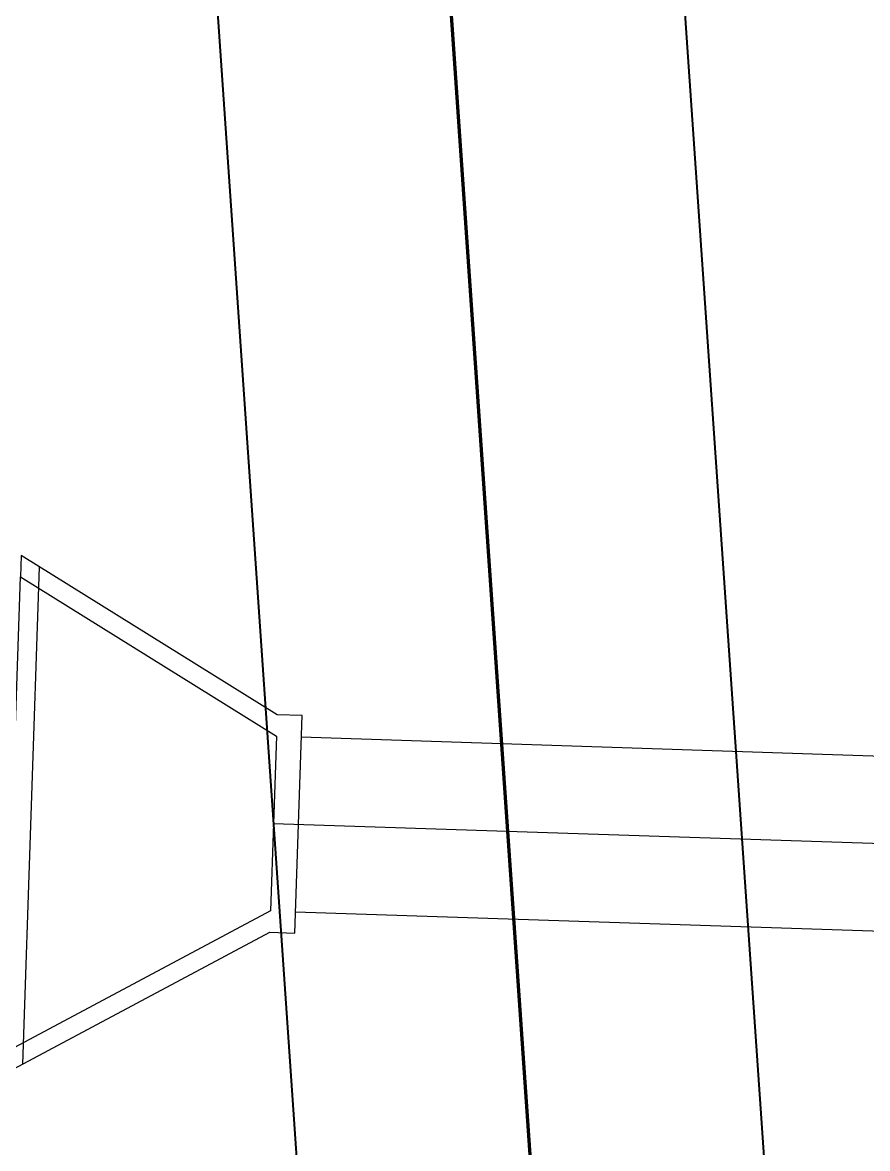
# Model space of a CAD drawing. Header units: feet. Extents: x 10084 to 13321, y 3329 to 8503.
# Drawn here: x 12060.1 to 12074.6, y 6841.64 to 6860.95 of the extents above; entities that cross this region are included whole.
import ezdxf

# ---------------------------------------------------------------- set-up
doc = ezdxf.new("R2010")
doc.units = ezdxf.units.FT
doc.header["$LTSCALE"] = 40
doc.header["$MEASUREMENT"] = 0
doc.linetypes.add('CENTERX2', pattern=[4, 2.5, -0.5, 0.5, -0.5])
for name, color, linetype in [('INLET', 4, 'Continuous'), ('Level 1', 7, 'Continuous'), ('STORM', 2, 'Continuous'), ('storm CL', 7, 'CENTERX2')]:
    doc.layers.add(name, color=color, linetype=linetype)

msp = doc.modelspace()

# ---------------------------------------------------------------- linework, layer by layer
at = {"layer": 'INLET', "color": 5}
msp.add_line((12060.11, 6843.083), (12060.392, 6851.615), dxfattribs=at)
at = {"layer": 'INLET', "color": 5, "flags": 128}
msp.add_lwpolyline([(12059.796, 6843.278), (12059.784, 6842.909), (12064.347, 6845.346), (12064.773, 6845.332), (12064.897, 6849.063), (12064.47, 6849.077), (12060.078, 6851.81), (12060.066, 6851.441), (12064.458, 6848.708), (12064.359, 6845.715), (12059.796, 6843.278), (12060.066, 6851.441)], dxfattribs=at)
at = {"layer": 'Level 1', "color": 5, "linetype": 'Continuous', "lineweight": 40, "flags": 128}
for points in [[(12073.467, 6832.135), (12071.167, 6865.497), (12074.39, 6907.801)], [(12064.863, 6888.055), (12063.146, 6865.526), (12065.479, 6831.684)]]:
    msp.add_lwpolyline(points, dxfattribs=at)
at = {"layer": 'Level 1', "color": 5, "linetype": 'Continuous', "lineweight": 70, "flags": 128}
msp.add_lwpolyline([(12070.574, 6815.931), (12067.177, 6865.222), (12067.179, 6865.801), (12069.627, 6897.928)], dxfattribs=at)
at = {"layer": 'STORM', "color": 5}
for p, q in [((12064.885, 6848.696), (12168.834, 6845.254)), ((12064.785, 6845.698), (12168.735, 6842.255))]:
    msp.add_line(p, q, dxfattribs=at)
at = {"layer": 'storm CL', "color": 5, "flags": 128}
msp.add_lwpolyline([(12064.409, 6847.211), (12168.785, 6843.754, 0.251291), (12219.523, 6869.125, -0.255449), (12270.774, 6895.308), (12270.774, 6895.308), (12463.335, 6888.931), (12463.335, 6888.93, 0.05903), (12498.503, 6891.92), (12498.503, 6891.921), (12628.826, 6918.71), (12628.826, 6918.71, -0.01244), (12638.62, 6920.471), (12638.62, 6920.471), (12755.942, 6938.56), (12755.941, 6938.56, 0.322452), (12772.896, 7006.578), (12772.896, 7006.578, 0.040248), (12750.775, 7051.226), (12750.775, 7051.226, 0), (12750.775, 7051.226), (12750.775, 7051.226, -0.145463), (12709.643, 7211.265), (12709.643, 7211.265), (12718.043, 7436.181), (12718.043, 7436.181, 0.241795), (12694.882, 7485.874)], format="xyb", dxfattribs=at)

doc.saveas('drawing.dxf')
